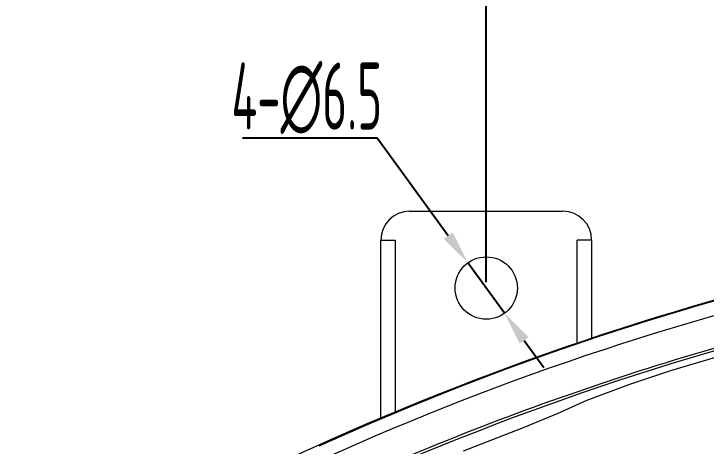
# Model space of a CAD drawing. Header units: millimetres. Extents: x 2768 to 3957, y 940 to 1781.
# Drawn here: x 2892.7 to 2964.9, y 1590.7 to 1635.8 of the extents above; entities that cross this region are included whole.
import ezdxf

# ---------------------------------------------------------------- set-up
doc = ezdxf.new("R2010")
doc.units = ezdxf.units.MM
doc.layers.add('layer 1', color=7, linetype='Continuous')
doc.layers.add('尺寸标注', color=2, linetype='Continuous', lineweight=25)
doc.layers.add('粗实线', color=7, linetype='Continuous', lineweight=50)
doc.styles.add('SGW', font='gbenor.shx', dxfattribs={"width": 0.6, "bigfont": 'hztxt.shx'})
doc.dimstyles.new('水平', dxfattribs={"dimtxt": 7, "dimasz": 3.5, "dimexe": 1.25, "dimexo": 0.625, "dimtad": 1, "dimtih": 1, "dimtoh": 1, "dimdsep": 46, "dimtxsty": 'SGW', "dimcen": 2.5, "dimadec": 0, "dimazin": 0, "dimtfac": 1, "dimtmove": 0, "dimatfit": 3, "dimfxl": 0, "dimarcsym": 0})
doc.dimstyles.new('线性', dxfattribs={"dimtxt": 7, "dimasz": 3.5, "dimexe": 1.25, "dimexo": 0.625, "dimtad": 1, "dimdsep": 46, "dimtxsty": 'SGW', "dimcen": 2.5, "dimadec": 0, "dimazin": 0, "dimtfac": 1, "dimtmove": 0, "dimatfit": 3, "dimfxl": 0, "dimarcsym": 0})

# ---------------------------------------------------------------- blocks, each defined once
blk = doc.blocks.new('*D4')
at = {"layer": 'Defpoints', "color": 0, "transparency": 16777216}
for p in [(3153.99, 1638.621), (2941.99, 1607.225), (3153.99, 1607.225)]:
    blk.add_point(p, dxfattribs=at)
at = {"layer": '尺寸标注', "color": 0, "lineweight": -2, "transparency": 16777216}
for p, q in [((2941.99, 1607.85), (2941.99, 1639.871)), ((3153.99, 1607.85), (3153.99, 1639.871)), ((2945.49, 1638.621), (3150.49, 1638.621))]:
    blk.add_line(p, q, dxfattribs=at)
at = {"layer": '尺寸标注', "color": 0, "transparency": 16777216}
for points in [[(2945.49, 1639.204), (2945.49, 1638.038), (2941.99, 1638.621)], [(3150.49, 1639.204), (3150.49, 1638.038), (3153.99, 1638.621)]]:
    blk.add_solid(points, dxfattribs=at)
at = {"layer": '尺寸标注', "color": 0, "transparency": 16777216, "insert": (3047.99, 1642.746), "char_height": 7, "attachment_point": 5, "style": 'SGW'}
blk.add_mtext('▲212%%P0.8', dxfattribs=at)
blk = doc.blocks.new('_DotSmall')
at = {"color": 0, "linetype": 'ByBlock', "const_width": 0.5}
blk.add_lwpolyline([(-0.0625, 0, 1), (0.0625, 0, 1)], format="xyb", close=True, dxfattribs=at)
blk = doc.blocks.new('*D7')
at = {"layer": 'Defpoints', "color": 0, "transparency": 16777216}
for p in [(2940.08, 1609.854), (2943.9, 1604.595)]:
    blk.add_point(p, dxfattribs=at)
at = {"layer": '尺寸标注', "color": 0, "lineweight": -2, "transparency": 16777216}
for p, q in [((2916.542, 1622.886), (2930.612, 1622.886)), ((2930.612, 1622.886), (2938.022, 1612.686)), ((2943.9, 1604.595), (2940.08, 1609.854)), ((2945.958, 1601.764), (2948.015, 1598.932))]:
    blk.add_line(p, q, dxfattribs=at)
at = {"layer": '尺寸标注', "color": 0, "transparency": 16777216}
for points in [[(2938.494, 1613.029), (2937.551, 1612.343), (2940.08, 1609.854)], [(2946.429, 1602.107), (2945.486, 1601.421), (2943.9, 1604.595)]]:
    blk.add_solid(points, dxfattribs=at)
at = {"layer": '尺寸标注', "color": 0, "transparency": 16777216, "insert": (2923.264, 1627.011), "char_height": 7, "attachment_point": 5, "style": 'SGW'}
blk.add_mtext('4-∅6.5', dxfattribs=at)

msp = doc.modelspace()

# ---------------------------------------------------------------- linework, layer by layer
at = {"layer": 'layer 1', "lineweight": 20}
for points in [[(2956.929, 1597.162), (2956.929, 1597.162), (2952.379, 1595.462), (2952.379, 1595.462)], [(2949.476, 1594.136), (2949.476, 1594.136), (2945.829, 1592.662), (2945.829, 1592.662)]]:
    msp.add_open_spline(points, degree=3, dxfattribs=at)
at = {"layer": 'layer 1', "color": 250, "lineweight": 20}
msp.add_open_spline([(2952.379, 1595.462), (2952.379, 1595.462), (2949.476, 1594.136), (2949.476, 1594.136)], degree=3, dxfattribs=at)
at = {"layer": '粗实线', "color": 7, "lineweight": 0}
for p, q in [((2933.99, 1615.225), (2949.99, 1615.225)), ((2930.99, 1612.225), (2932.49, 1612.225)), ((2930.99, 1593.677), (2930.99, 1612.225)), ((2932.49, 1612.225), (2932.49, 1594.307)), ((2951.49, 1601.49), (2951.49, 1612.225)), ((2952.99, 1612.225), (2951.49, 1612.225)), ((2952.99, 1612.225), (2952.99, 1601.995))]:
    msp.add_line(p, q, dxfattribs=at)
msp.add_lwpolyline([(2984.39, 1610.554), (2979.175, 1609.37), (2974.003, 1608.1), (2968.874, 1606.744), (2963.787, 1605.302), (2958.742, 1603.775), (2953.738, 1602.163), (2948.774, 1600.467), (2943.85, 1598.688), (2938.965, 1596.825), (2934.119, 1594.879), (2929.31, 1592.85), (2924.538, 1590.74)], dxfattribs=at)
msp.add_circle((2941.99, 1607.225), 3.25, dxfattribs=at)
for centre, radius, start, end in [((3047.974, 1317.425), 300, 89.99696, 114.34899), ((2933.99, 1612.225), 3, 90, 179.99999), ((2949.99, 1612.225), 3, 360, 90), ((3048.37, 1316.362), 296.325, 102.2102, 108.34988), ((3048.226, 1317.425), 295, 102.21617, 114.34893), ((3048.174, 1316.639), 296, 108.33084, 114.29427), ((2985.798, 1454.865), 149.15, 114.35661, 132.27855)]:
    msp.add_arc(centre, radius, start, end, dxfattribs=at)
msp.add_ellipse((8164.577, -14036.35), major_axis=(5211.202, -15636.855), ratio=0.134494, start_param=3.127007, end_param=3.155344, dxfattribs=at)
for points in [[(2968.479, 1600.762), (2968.479, 1600.762), (2961.329, 1598.612), (2961.329, 1598.612)], [(2961.329, 1598.612), (2961.329, 1598.612), (2956.929, 1597.162), (2956.929, 1597.162)], [(2945.829, 1592.662), (2945.829, 1592.662), (2939.579, 1590.212), (2939.579, 1590.212)]]:
    msp.add_open_spline(points, degree=3, dxfattribs=at)

# ---------------------------------------------------------------- dimensions: what is measured, and where the dimension line sits
at = {"layer": '尺寸标注'}
dim = msp.add_linear_dim(base=(3153.99, 1638.621), p1=(2941.99, 1607.225), p2=(3153.99, 1607.225), text='▲<>%%P0.8', dimstyle='线性', override={"dimldrblk": 'DotSmall'}, dxfattribs=at)
dim.commit()
dim.dimension.update_dxf_attribs({"geometry": '*D4', "text_midpoint": (3047.99, 1642.746)})
dim = msp.add_diameter_dim_2p(p1=(2943.9, 1604.595), p2=(2940.08, 1609.854), text='4-<>', dimstyle='水平', dxfattribs=at)
dim.commit()
dim.dimension.update_dxf_attribs({"geometry": '*D7', "text_midpoint": (2923.264, 1622.886), "dimtype": 163})

doc.saveas('drawing.dxf')
